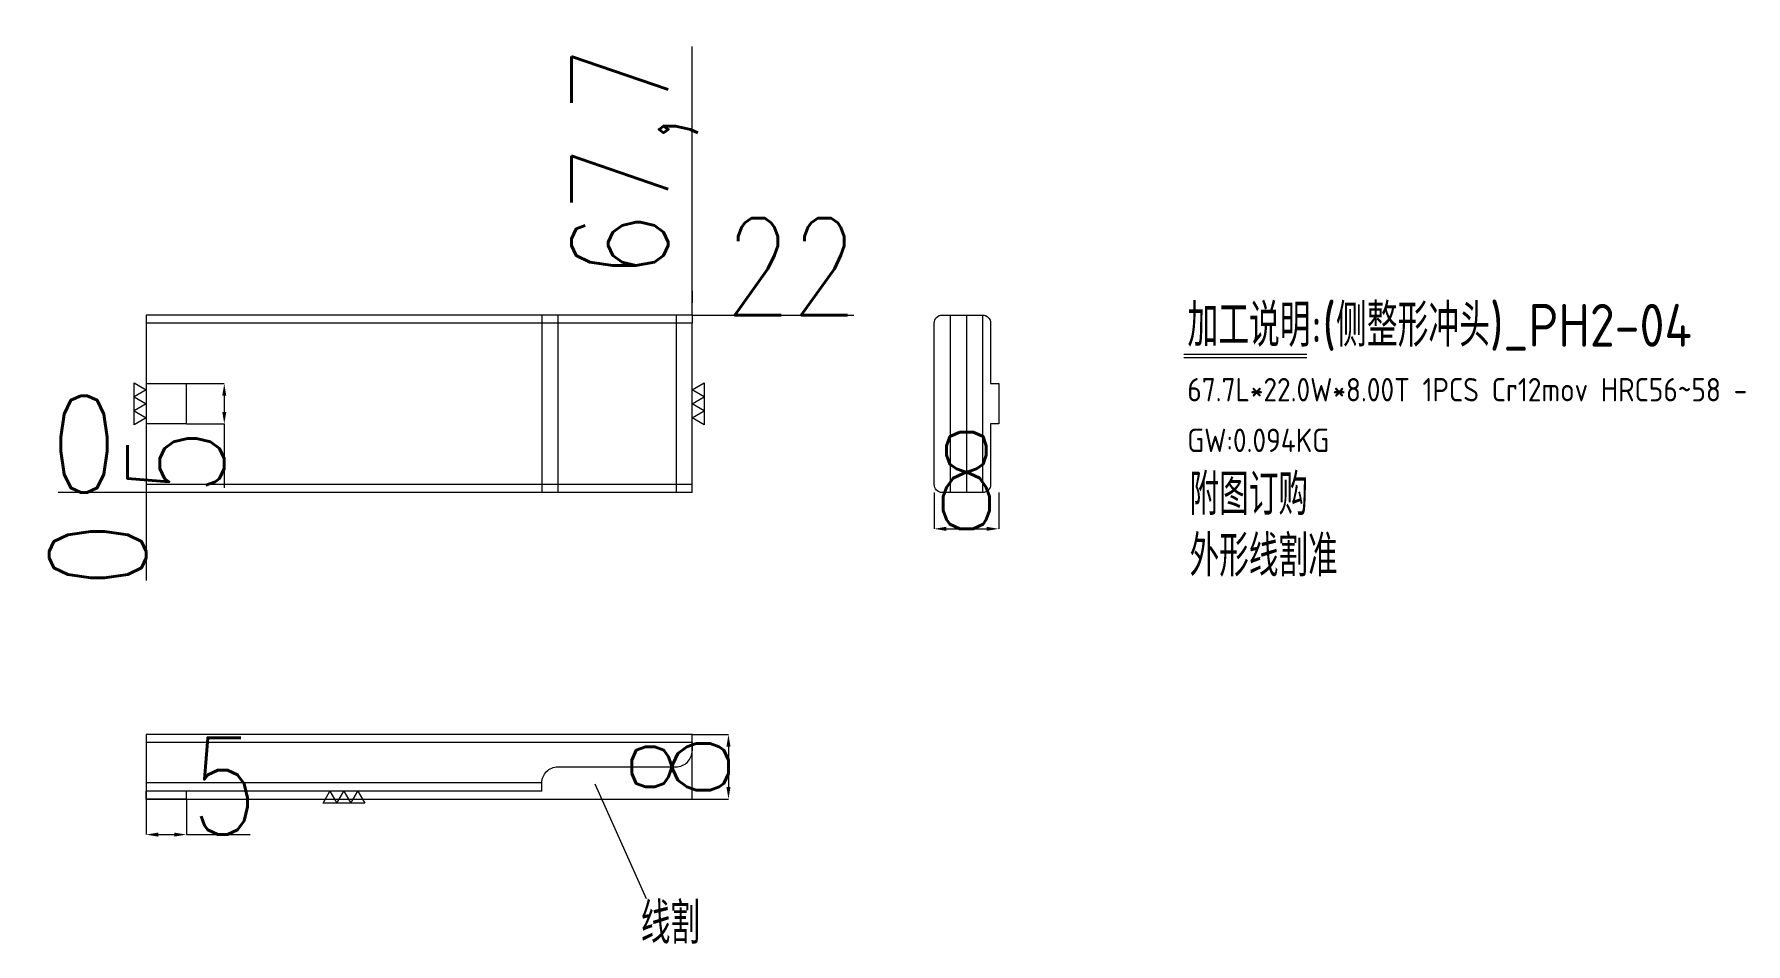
# Model space of a CAD drawing. Header units: millimetres. Extents: x -12087 to -11875, y 60701 to 60814.
import ezdxf

# ---------------------------------------------------------------- set-up
doc = ezdxf.new("R2010")
doc.units = ezdxf.units.MM
doc.linetypes.add('DASHED', pattern=[0])
doc.layers.add('DIE', color=20, linetype='Continuous', lineweight=20)
doc.layers.add('DIM', color=4, linetype='Continuous', lineweight=20)
doc.layers.add('PH2', color=7, linetype='Continuous')
doc.styles.add('gbenor', font='gbenor.shx', dxfattribs={"bigfont": 'gbcbig.shx'})
doc.styles.add('TXT', font='txt.shx', dxfattribs={"width": 0.8, "bigfont": 'ctxt.shx'})
doc.dimstyles.new('零件', dxfattribs={"dimscale": 1.5, "dimtxt": 8, "dimasz": 1, "dimexe": 0, "dimexo": 0, "dimgap": 0, "dimtad": 1, "dimtxsty": 'TXT', "dimcen": 0, "dimclrd": 252, "dimclre": 252, "dimclrt": 4, "dimazin": 3, "dimtp": 0.001, "dimtm": 0.001, "dimtfac": 1, "dimtmove": 0, "dimatfit": 3, "dimlwd": 5, "dimlwe": 5})

# ---------------------------------------------------------------- blocks, each defined once
blk = doc.blocks.new('*D1107')
at = {"layer": 'Defpoints', "color": 0}
for p in [(-12005.74, 60779.2), (-12001.24, 60779.2), (-12073.44, 60757.2)]:
    blk.add_point(p, dxfattribs=at)
at = {"layer": 'DIM', "color": 252, "lineweight": 5}
blk.add_line((-12005.74, 60779.2), (-11985.69, 60779.2), dxfattribs=at)
at = {"layer": 'DIM', "color": 4, "lineweight": 5, "insert": (-11993.46, 60785.2), "char_height": 12, "attachment_point": 5, "style": 'TXT'}
blk.add_mtext('22', dxfattribs=at)
blk = doc.blocks.new('*D1108')
at = {"layer": 'Defpoints', "color": 0}
for p in [(-12077.94, 60757.2), (-12073.44, 60757.2), (-12073.44, 60757.2)]:
    blk.add_point(p, dxfattribs=at)
at = {"layer": 'DIM', "color": 252, "lineweight": 5}
blk.add_line((-12073.44, 60757.2), (-12084.34, 60757.2), dxfattribs=at)
at = {"layer": 'DIM', "color": 4, "lineweight": 5, "insert": (-12081.14, 60763.2), "char_height": 12, "attachment_point": 5, "style": 'TXT'}
blk.add_mtext('0', dxfattribs=at)
blk = doc.blocks.new('*D1109')
at = {"layer": 'Defpoints', "color": 0}
for p in [(-12073.44, 60757.2), (-12073.44, 60757.2), (-12073.44, 60752.7)]:
    blk.add_point(p, dxfattribs=at)
at = {"layer": 'DIM', "color": 252, "lineweight": 5}
blk.add_line((-12073.44, 60757.2), (-12073.44, 60746.3), dxfattribs=at)
at = {"layer": 'DIM', "color": 4, "lineweight": 5, "insert": (-12079.44, 60749.5), "char_height": 12, "attachment_point": 5, "rotation": 90, "style": 'TXT'}
blk.add_mtext('0', dxfattribs=at)
blk = doc.blocks.new('*D1110')
at = {"layer": 'Defpoints', "color": 0}
for p in [(-12005.74, 60783.7), (-12005.74, 60779.2), (-12073.44, 60757.2)]:
    blk.add_point(p, dxfattribs=at)
at = {"layer": 'DIM', "color": 252, "lineweight": 5}
for p, q in [((-12005.74, 60780.7), (-12005.74, 60812.5)), ((-12005.74, 60779.2), (-12005.74, 60782.2)), ((-12005.74, 60782.2), (-12005.74, 60780.7))]:
    blk.add_line(p, q, dxfattribs=at)
at = {"layer": 'DIM', "color": 4, "lineweight": 5, "insert": (-12012.88, 60798.1), "char_height": 12, "attachment_point": 5, "rotation": 90, "style": 'TXT'}
blk.add_mtext('67,7', dxfattribs=at)
blk = doc.blocks.new('*D1111')
at = {"layer": 'Defpoints', "color": 0}
for p in [(-12005.74, 60727.2), (-12005.74, 60719.2), (-12001.24, 60719.2)]:
    blk.add_point(p, dxfattribs=at)
at = {"layer": 'DIM', "color": 252, "lineweight": 5}
for p, q in [((-12005.74, 60727.2), (-12001.24, 60727.2)), ((-12001.24, 60725.7), (-12001.24, 60720.7)), ((-12005.74, 60719.2), (-12001.24, 60719.2))]:
    blk.add_line(p, q, dxfattribs=at)
at = {"layer": 'DIM', "color": 252}
for points in [[(-12000.99, 60725.7), (-12001.49, 60725.7), (-12001.24, 60727.2)], [(-12001.49, 60720.7), (-12000.99, 60720.7), (-12001.24, 60719.2)]]:
    blk.add_solid(points, dxfattribs=at)
at = {"layer": 'DIM', "color": 4, "lineweight": 5, "insert": (-12007.24, 60723.2), "char_height": 12, "attachment_point": 5, "rotation": 90, "style": 'TXT'}
blk.add_mtext('8', dxfattribs=at)
blk = doc.blocks.new('*D1112')
at = {"layer": 'Defpoints', "color": 0}
for p in [(-11975.74, 60757.2), (-11967.74, 60757.2), (-11967.74, 60752.7)]:
    blk.add_point(p, dxfattribs=at)
at = {"layer": 'DIM', "color": 252, "lineweight": 5}
for p, q in [((-11975.74, 60757.2), (-11975.74, 60752.7)), ((-11967.74, 60757.2), (-11967.74, 60752.7)), ((-11974.24, 60752.7), (-11969.24, 60752.7))]:
    blk.add_line(p, q, dxfattribs=at)
at = {"layer": 'DIM', "color": 252}
for points in [[(-11974.24, 60752.95), (-11974.24, 60752.45), (-11975.74, 60752.7)], [(-11969.24, 60752.45), (-11969.24, 60752.95), (-11967.74, 60752.7)]]:
    blk.add_solid(points, dxfattribs=at)
at = {"layer": 'DIM', "color": 4, "lineweight": 5, "insert": (-11971.74, 60758.7), "char_height": 12, "attachment_point": 5, "style": 'TXT'}
blk.add_mtext('8', dxfattribs=at)
blk = doc.blocks.new('*D1113')
at = {"layer": 'Defpoints', "color": 0}
for p in [(-12073.44, 60719.2), (-12068.44, 60719.2), (-12068.44, 60714.8)]:
    blk.add_point(p, dxfattribs=at)
at = {"layer": 'DIM', "color": 252, "lineweight": 5}
for p, q in [((-12073.44, 60719.2), (-12073.44, 60714.8)), ((-12068.44, 60719.2), (-12068.44, 60714.8)), ((-12071.94, 60714.8), (-12069.94, 60714.8)), ((-12068.44, 60714.8), (-12060.54, 60714.8))]:
    blk.add_line(p, q, dxfattribs=at)
at = {"layer": 'DIM', "color": 252}
for points in [[(-12071.94, 60715.05), (-12071.94, 60714.55), (-12073.44, 60714.8)], [(-12069.94, 60714.55), (-12069.94, 60715.05), (-12068.44, 60714.8)]]:
    blk.add_solid(points, dxfattribs=at)
at = {"layer": 'DIM', "color": 4, "lineweight": 5, "insert": (-12063.74, 60720.8), "char_height": 12, "attachment_point": 5, "style": 'TXT'}
blk.add_mtext('5', dxfattribs=at)
blk = doc.blocks.new('*D1114')
at = {"layer": 'Defpoints', "color": 0}
for p in [(-12068.44, 60770.7), (-12068.44, 60765.7), (-12063.75, 60765.7)]:
    blk.add_point(p, dxfattribs=at)
at = {"layer": 'DIM', "color": 252, "lineweight": 5}
for p, q in [((-12068.44, 60770.7), (-12063.75, 60770.7)), ((-12063.75, 60769.2), (-12063.75, 60767.2)), ((-12068.44, 60765.7), (-12063.75, 60765.7)), ((-12063.75, 60765.7), (-12063.75, 60757.8))]:
    blk.add_line(p, q, dxfattribs=at)
at = {"layer": 'DIM', "color": 252}
for points in [[(-12063.5, 60769.2), (-12064, 60769.2), (-12063.75, 60770.7)], [(-12064, 60767.2), (-12063.5, 60767.2), (-12063.75, 60765.7)]]:
    blk.add_solid(points, dxfattribs=at)
at = {"layer": 'DIM', "color": 4, "lineweight": 5, "insert": (-12069.75, 60761), "char_height": 12, "attachment_point": 5, "rotation": 90, "style": 'TXT'}
blk.add_mtext('5', dxfattribs=at)

msp = doc.modelspace()

# ---------------------------------------------------------------- linework, layer by layer
at = {"layer": 'DIE', "color": 4, "linetype": 'Continuous', "lineweight": 5}
msp.add_line((-12017.796, 60721.081), (-12011.437, 60706.869), dxfattribs=at)
at = {"layer": 'DIE', "color": 1, "linetype": 'Continuous', "lineweight": 5}
for points in [[(-12074.936, 60770.798), (-12073.436, 60769.932), (-12074.936, 60769.066), (-12073.436, 60768.2), (-12074.936, 60767.334), (-12073.436, 60766.468), (-12074.936, 60765.602), (-12074.936, 60770.798)], [(-12004.236, 60765.602), (-12005.736, 60766.468), (-12004.236, 60767.334), (-12005.736, 60768.2), (-12004.236, 60769.066), (-12005.736, 60769.932), (-12004.236, 60770.798), (-12004.236, 60765.602)], [(-12051.509, 60718.7), (-12050.643, 60720.2), (-12049.777, 60718.7), (-12048.911, 60720.2), (-12048.045, 60718.7), (-12047.179, 60720.2), (-12046.313, 60718.7), (-12051.509, 60718.7)]]:
    msp.add_lwpolyline(points, close=True, dxfattribs=at)
at = {"layer": 'DIM', "color": 8, "linetype": 'Continuous', "lineweight": 5}
for p, q in [((-11944.788, 60774.365), (-11929.524, 60774.365)), ((-11944.788, 60773.925), (-11929.524, 60773.925))]:
    msp.add_line(p, q, dxfattribs=at)
at = {"layer": 'DIM', "color": 252, "linetype": 'DASHED', "lineweight": 5, "ltscale": 0.175188}
msp.add_lwpolyline([(-12073.436, 60719.2), (-12005.736, 60719.2), (-12005.736, 60727.2), (-12073.436, 60727.2)], close=True, dxfattribs=at)
at = {"layer": 'PH2', "color": 11, "linetype": 'Continuous', "lineweight": 5}
for p, q in [((-12005.736, 60779.2), (-12073.436, 60779.2)), ((-12073.436, 60779.2), (-12073.436, 60778.2)), ((-12005.736, 60779.2), (-12005.736, 60778.2)), ((-11971.736, 60779.2), (-11971.736, 60757.2)), ((-12073.436, 60778.2), (-12073.436, 60758.2)), ((-12005.736, 60758.2), (-12005.736, 60778.2)), ((-12073.436, 60758.2), (-12073.436, 60757.2)), ((-12005.736, 60757.2), (-12005.736, 60758.2)), ((-12005.736, 60757.2), (-12073.436, 60757.2)), ((-12005.736, 60727.2), (-12073.436, 60727.2)), ((-12073.436, 60727.2), (-12073.436, 60726.2)), ((-12073.436, 60726.2), (-12073.436, 60721.2)), ((-12005.736, 60726.2), (-12005.736, 60727.2)), ((-12005.736, 60726.2), (-12005.736, 60725.2)), ((-12073.436, 60721.2), (-12073.436, 60720.2)), ((-12073.436, 60719.2), (-12073.436, 60720.2)), ((-12024.386, 60720.2), (-12073.436, 60720.2)), ((-12068.436, 60719.2), (-12068.436, 60720.2)), ((-12068.436, 60719.2), (-12073.436, 60719.2))]:
    msp.add_line(p, q, dxfattribs=at)
at = {"layer": 'PH2', "color": 11, "linetype": 'DASHED', "lineweight": 5, "ltscale": 0.175188}
for p, q in [((-12024.386, 60779.2), (-12024.386, 60757.2)), ((-12073.436, 60770.7), (-12068.436, 60770.7)), ((-12068.436, 60765.7), (-12068.436, 60770.7)), ((-12068.436, 60765.7), (-12073.436, 60765.7))]:
    msp.add_line(p, q, dxfattribs=at)
at = {"layer": 'PH2', "color": 155, "linetype": 'DASHED', "lineweight": 5, "ltscale": 0.175188}
for p, q in [((-12022.386, 60779.2), (-12022.386, 60757.2)), ((-12007.736, 60779.2), (-12007.736, 60757.2)), ((-12024.386, 60778.2), (-12073.436, 60778.2)), ((-12024.386, 60758.2), (-12073.436, 60758.2)), ((-12005.736, 60726.2), (-12073.436, 60726.2)), ((-12024.386, 60721.2), (-12073.436, 60721.2))]:
    msp.add_line(p, q, dxfattribs=at)
at = {"layer": 'PH2', "color": 155, "linetype": 'Continuous', "lineweight": 5}
for p, q in [((-11973.736, 60779.2), (-11973.736, 60757.2)), ((-11969.736, 60779.2), (-11969.736, 60757.2)), ((-12005.736, 60778.2), (-12073.436, 60778.2)), ((-12005.736, 60758.2), (-12073.436, 60758.2)), ((-12005.736, 60726.2), (-12073.436, 60726.2)), ((-12024.386, 60721.2), (-12073.436, 60721.2))]:
    msp.add_line(p, q, dxfattribs=at)
at = {"layer": 'PH2', "color": 1, "linetype": 'Continuous', "lineweight": 5}
msp.add_lwpolyline([(-11974.736, 60779.2), (-11973.736, 60779.2), (-11971.736, 60779.2), (-11969.736, 60779.2, -0.4142136), (-11968.736, 60778.2), (-11968.736, 60770.7), (-11967.736, 60770.7), (-11967.736, 60765.7), (-11968.736, 60765.7), (-11968.736, 60758.2, -0.4142136), (-11969.736, 60757.2), (-11971.736, 60757.2), (-11973.736, 60757.2), (-11974.736, 60757.2, -0.4142136), (-11975.736, 60758.2), (-11975.736, 60778.2, -0.4142136)], format="xyb", close=True, dxfattribs=at)
msp.add_lwpolyline([(-12024.386, 60720.2), (-12024.386, 60721.2, -0.4142136), (-12022.386, 60723.2), (-12007.736, 60723.2, 0.4142136), (-12005.736, 60725.2)], format="xyb", dxfattribs=at)

# ---------------------------------------------------------------- texts
at = {"layer": 'DIM', "color": 4, "lineweight": 5, "style": 'gbenor'}
for s, height, p in [('加工说明:(侧整形冲头)_PH2-04', 5.3, (-11944.334, 60775.278)), ('67.7L*22.0W*8.00T 1PCS Cr12mov HRC56~58 -', 2.9, (-11944.353, 60768.496)), ('GW:0.094KG', 2.9, (-11944.353, 60762.221)), ('线割', 5.1, (-12012.106, 60701.271))]:
    msp.add_text(s, height=height, dxfattribs=at).set_placement(p)
at = {"layer": 'DIM', "color": 6, "lineweight": 5, "style": 'gbenor'}
msp.add_text('附图订购', height=5.1, dxfattribs=at).set_placement((-11944.072, 60754.414))
at = {"layer": 'DIM', "color": 1, "lineweight": 5, "style": 'gbenor'}
msp.add_text('外形线割准', height=5.1, dxfattribs=at).set_placement((-11944.072, 60746.8))

# ---------------------------------------------------------------- dimensions: what is measured, and where the dimension line sits
at = {"layer": 'DIM', "lineweight": 5}
for feature_location, offset, dtype, origin, picture, middle in [((-12005.736, 60779.2), (0, 4.5), 1, (-12073.436, 60757.2), '*D1110', (-12012.879, 60798.1)), ((-12005.736, 60779.2), (4.5, 0), 0, (-12073.436, 60757.2), '*D1107', (-11993.464, 60785.2)), ((-12073.435797923, 60757.200356916), (-4.5, 0), 0, (-12073.435797923, 60757.200356916), '*D1108', (-12081.135797923, 60763.200356916)), ((-12073.435797923, 60757.200356916), (0, -4.5), 1, (-12073.435797923, 60757.200356916), '*D1109', (-12079.435797923, 60749.500356916))]:
    dim = msp.add_ordinate_dim(feature_location=feature_location, offset=offset, dtype=dtype, origin=origin, dimstyle='零件', dxfattribs=at)
    dim.commit()
    dim.dimension.update_dxf_attribs({"geometry": picture, "text_midpoint": middle})
for base, p1, p2, picture, middle in [((-12063.749, 60765.7), (-12068.436, 60770.7), (-12068.436, 60765.7), '*D1114', (-12069.749, 60761)), ((-12001.236, 60719.2), (-12005.736, 60727.2), (-12005.736, 60719.2), '*D1111', (-12007.236, 60723.2))]:
    dim = msp.add_linear_dim(base=base, p1=p1, p2=p2, angle=90, dimstyle='零件', dxfattribs=at)
    dim.commit()
    dim.dimension.update_dxf_attribs({"geometry": picture, "text_midpoint": middle})
for base, p1, p2, picture, middle in [((-11967.736, 60752.7), (-11975.736, 60757.2), (-11967.736, 60757.2), '*D1112', (-11971.736, 60758.7)), ((-12068.436, 60714.803), (-12073.436, 60719.2), (-12068.436, 60719.2), '*D1113', (-12063.736, 60720.803))]:
    dim = msp.add_linear_dim(base=base, p1=p1, p2=p2, dimstyle='零件', dxfattribs=at)
    dim.commit()
    dim.dimension.update_dxf_attribs({"geometry": picture, "text_midpoint": middle})

doc.saveas('drawing.dxf')
